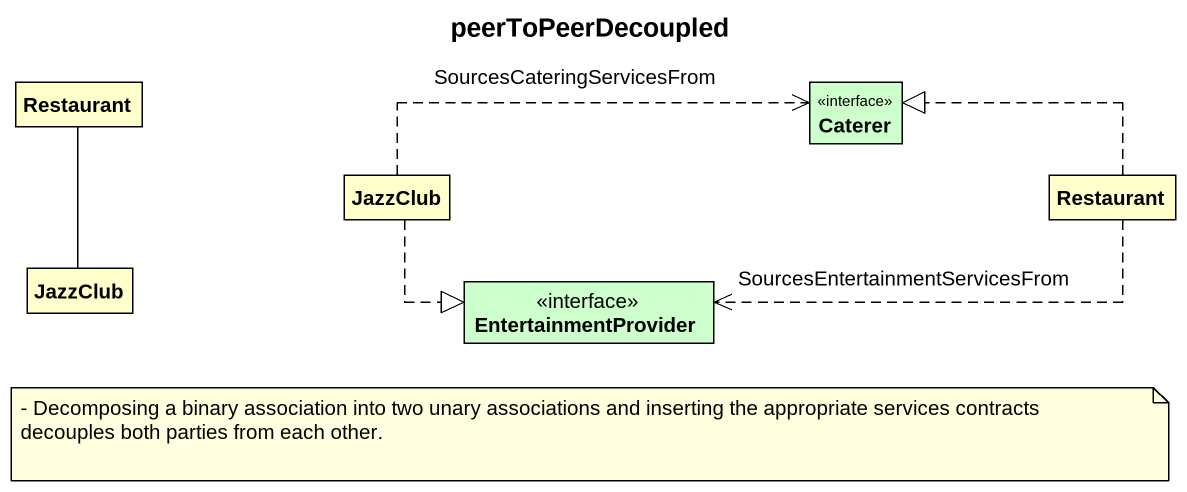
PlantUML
@startuml
title peerToPeerDecoupled
hide circle
hide empty members
class Restaurant #FFFFCC
interface Caterer #CCFFCC
class JazzClub #FFFFCC
class "Restaurant" as Restaurant_2 #FFFFCC
class "JazzClub" as JazzClub_2 #FFFFCC
interface EntertainmentProvider #CCFFCC
Restaurant -- JazzClub_2
JazzClub .right.> Caterer : SourcesCateringServicesFrom
JazzClub .right.|> EntertainmentProvider
Restaurant_2 .left.|> Caterer
Restaurant_2 .left.> EntertainmentProvider : SourcesEntertainmentServicesFrom
note as N1
  - Decomposing a binary association into two unary associations and inserting the appropriate services contracts decouples both parties from each other.
end note
@enduml
